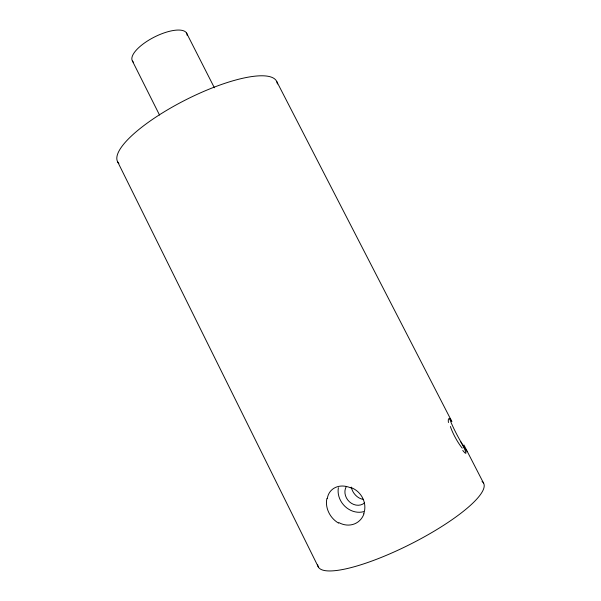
<?xml version="1.0" encoding="UTF-8"?>
<svg xmlns="http://www.w3.org/2000/svg" width="601" height="601" viewBox="0 0 601 601"><rect width="100%" height="100%" fill="white"/><g stroke="black" fill="none" stroke-linecap="round" stroke-linejoin="round"><path stroke-width="0.9" d="M276.723 81.496L451.832 421.504M463.882 444.898L483.52 483.039M186.543 33.032L214.392 87.791M132.445 61.069L159.528 115.039M117.443 161.399L318.327 566.968M118.893 163.487A89.106 24.453 -26.8 0 1 186.836 99.3A89.106 24.453 -26.8 0 1 277.369 83.952M482.017 481.363A92.652 21.373 -26.8 0 1 411.362 543.71A92.652 21.373 -26.8 0 1 317.704 564.82M363.673 511.646A19.833 17.226 48.6 0 1 345.004 506.403A19.833 17.226 48.6 0 1 338.386 487.681M350.759 487.449A20.396 19.24 46 0 1 363.74 513.757M363.958 513.878A20.502 18.203 58.1 0 1 338.851 522.6M338.671 523.163A20.524 16.715 55 0 1 326.899 498.529M327.29 498.665A20.359 16.753 43.1 0 1 350.638 487.854M364.439 502.999A12.396 10.765 48.6 0 1 349.504 501.858A12.396 10.765 48.6 0 1 346.244 486.675M363.064 499.311A12.14 8.782 53.6 0 1 351.322 487.103M467.262 451.591A19.052 1.578 61.9 0 1 455.979 432.855A19.052 1.578 61.9 0 1 450.187 418.356M460.922 441.983A19.074 1.841 58.5 0 1 462.77 450.442M462.237 448.151A19.067 4.162 61.8 0 1 450.374 426.485M448.436 422.556A18.977 3.095 69.6 0 1 451.772 421.271M133.542 62.301A30.478 11.254 -26.8 0 1 154.645 36.916A30.478 11.254 -26.8 0 1 187.174 35.399"/></g></svg>
